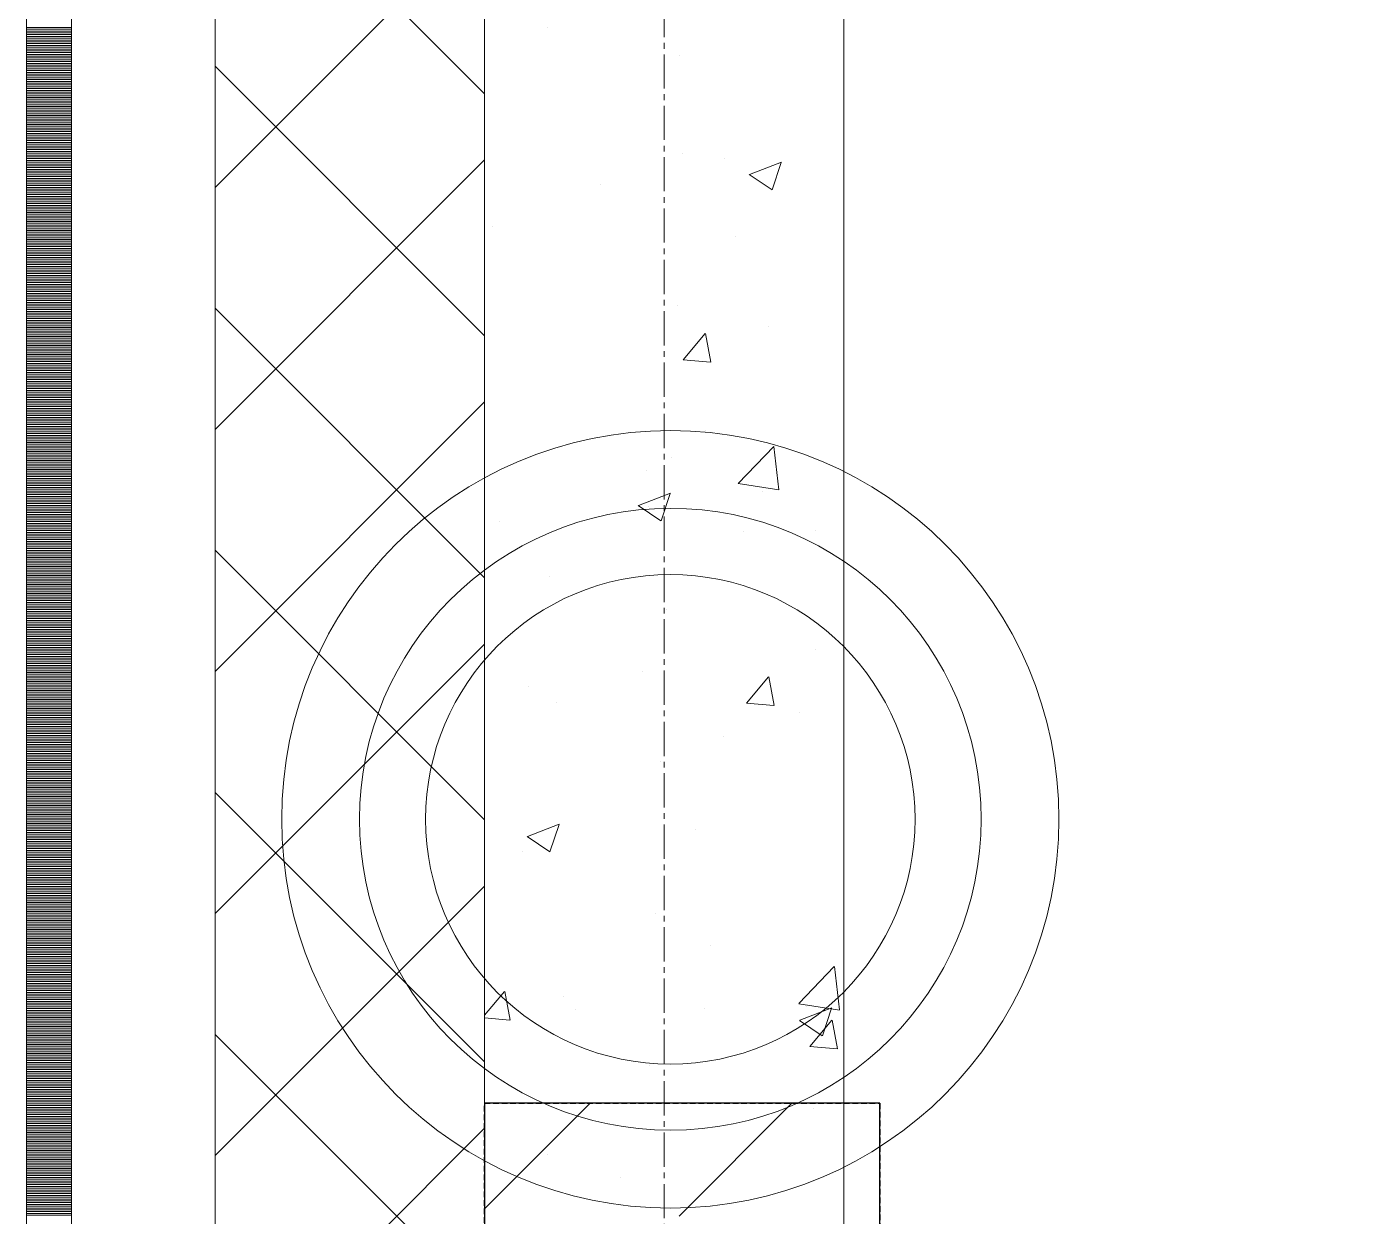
# Model space of a CAD drawing. Header units: millimetres. Extents: x 538266 to 1167394, y 114608 to 637157.
# Drawn here: x 828883 to 829621, y 158950 to 159612 of the extents above; entities that cross this region are included whole.
import ezdxf
from ezdxf.enums import TextEntityAlignment as Align

# ---------------------------------------------------------------- set-up
doc = ezdxf.new("R2010")
doc.units = ezdxf.units.MM
for name, pattern in [('CENTER2', [28.575, 19.05, -3.175, 3.175, -3.175]), ('DASHED', [19.05, 12.7, -6.35]), ('HIDDEN2', [4.7625, 3.175, -1.5875])]:
    doc.linetypes.add(name, pattern=pattern)
doc.layers.get('Defpoints').update_dxf_attribs({"color": 140})
doc.layers.add('АР_Делит', color=120, linetype='Continuous', lineweight=0, plot=False)
for name, color, linetype, lineweight in [('АР_Колонны', 70, 'Continuous', 30), ('АР_Стены ЖБ', 7, 'Continuous', 35), ('АР_Стены ПЕНОблок', 52, 'Continuous', 20), ('АР_Тонкая', 254, 'Continuous', 5), ('АР_Утеплитель', 31, 'Continuous', 0), ('АР_Штриховка', 8, 'Continuous', 0)]:
    doc.layers.add(name, color=color, linetype=linetype, lineweight=lineweight)
doc.layers.add('РД_Оси_100', color=7, linetype='Continuous', lineweight=0, true_color=0x525252)
doc.layers.add('ФВ-5', color=7, linetype='Continuous')
doc.styles.add('style1', font='ARIALN.TTF')

# ---------------------------------------------------------------- blocks, each defined once
blk = doc.blocks.new('2_этаж')
at = {"layer": 'АР_Делит', "color": 18, "true_color": 0x000000}
for radius in [216.34, 173.04, 136.21]:
    blk.add_circle((672876.96, 159171.33), radius, dxfattribs=at)
at = {"layer": 'АР_Колонны', "color": 18, "linetype": 'HIDDEN2', "lineweight": 25, "true_color": 0x000000}
for p, q in [((672773.57, 159013.25), (672993.57, 159013.25)), ((672773.57, 157813.25), (672773.57, 159013.25)), ((672993.57, 159013.25), (672993.57, 157813.25))]:
    blk.add_line(p, q, dxfattribs=at)
at = {"layer": 'АР_Колонны', "color": 18, "linetype": 'Continuous', "lineweight": 15, "true_color": 0x000000}
for p, q in [((672993.57, 159013.25), (672773.57, 159013.25)), ((672773.57, 159013.25), (672773.57, 157813.25)), ((672993.57, 159013.25), (672773.57, 159013.25)), ((672773.57, 159013.25), (672773.57, 157813.25)), ((672993.57, 157813.25), (672993.57, 159013.25)), ((672993.57, 157813.25), (672993.57, 159013.25))]:
    blk.add_line(p, q, dxfattribs=at)
at = {"layer": 'АР_Стены ЖБ', "color": 18, "linetype": 'Continuous', "lineweight": 30, "true_color": 0x000000}
for p, q in [((672993.57, 159013.25), (672773.57, 159013.25)), ((672773.57, 159013.25), (672773.57, 157813.25)), ((672993.57, 157813.25), (672993.57, 159013.25))]:
    blk.add_line(p, q, dxfattribs=at)
at = {"layer": 'АР_Стены ПЕНОблок', "color": 18, "linetype": 'Continuous', "lineweight": 20, "true_color": 0x000000}
for p, q in [((672773.57, 213213.25), (672773.57, 137013.25)), ((672973.57, 137013.25), (672973.57, 213213.25))]:
    blk.add_line(p, q, dxfattribs=at)
at = {"layer": 'АР_Тонкая', "color": 18, "linetype": 'Continuous', "lineweight": 5, "true_color": 0x000000}
for p, q in [((672518.57, 213213.25), (672518.57, 137013.25)), ((672543.57, 213213.25), (672543.57, 137013.25)), ((672543.57, 137013.25), (672543.57, 213213.25)), ((672623.57, 137013.25), (672623.57, 213213.25))]:
    blk.add_line(p, q, dxfattribs=at)
at = {"layer": 'АР_Утеплитель', "color": 18, "linetype": 'Continuous', "lineweight": 0, "true_color": 0x000000}
for p, q in [((672623.57, 213213.25), (672623.57, 137013.25)), ((672773.57, 137013.25), (672773.57, 213213.25))]:
    blk.add_line(p, q, dxfattribs=at)
at = {"layer": 'АР_Штриховка', "color": 18, "linetype": 'Continuous', "lineweight": 0, "true_color": 0x000000}
for p, q in [((672773.57, 159575.12), (672623.57, 159725.12)), ((672623.57, 159522.98), (672773.57, 159672.98)), ((672518.57, 159612), (672543.57, 159612)), ((672518.57, 159611), (672543.57, 159611)), ((672518.57, 159610), (672543.57, 159610)), ((672518.57, 159609), (672543.57, 159609)), ((672518.57, 159608), (672543.57, 159608)), ((672518.57, 159607), (672543.57, 159607)), ((672808.52, 159612), (672808.52, 159612)), ((672518.57, 159606), (672543.57, 159606)), ((672518.57, 159605), (672543.57, 159605)), ((672518.57, 159604), (672543.57, 159604)), ((672518.57, 159603), (672543.57, 159603)), ((672518.57, 159602), (672543.57, 159602)), ((672518.57, 159601), (672543.57, 159601)), ((672518.57, 159600), (672543.57, 159600)), ((672518.57, 159599), (672543.57, 159599)), ((672518.57, 159598), (672543.57, 159598)), ((672518.57, 159597), (672543.57, 159597)), ((672518.57, 159596), (672543.57, 159596)), ((672518.57, 159595), (672543.57, 159595)), ((672518.57, 159594), (672543.57, 159594)), ((672518.57, 159593), (672543.57, 159593)), ((672518.57, 159592), (672543.57, 159592)), ((672881.82, 159596.21), (672881.82, 159596.21)), ((672518.57, 159591), (672543.57, 159591)), ((672518.57, 159590), (672543.57, 159590)), ((672518.57, 159589), (672543.57, 159589)), ((672518.57, 159588), (672543.57, 159588)), ((672518.57, 159587), (672543.57, 159587)), ((672518.57, 159586), (672543.57, 159586)), ((672518.57, 159585), (672543.57, 159585)), ((672773.57, 159440.42), (672623.57, 159590.42)), ((672518.57, 159584), (672543.57, 159584)), ((672518.57, 159583), (672543.57, 159583)), ((672518.57, 159582), (672543.57, 159582)), ((672518.57, 159581), (672543.57, 159581)), ((672518.57, 159580), (672543.57, 159580)), ((672518.57, 159579), (672543.57, 159579)), ((672518.57, 159578), (672543.57, 159578)), ((672518.57, 159577), (672543.57, 159577)), ((672518.57, 159576), (672543.57, 159576)), ((672518.57, 159575), (672543.57, 159575)), ((672518.57, 159574), (672543.57, 159574)), ((672518.57, 159573), (672543.57, 159573)), ((672518.57, 159572), (672543.57, 159572)), ((672518.57, 159571), (672543.57, 159571)), ((672518.57, 159570), (672543.57, 159570)), ((672518.57, 159569), (672543.57, 159569)), ((672518.57, 159568), (672543.57, 159568)), ((672518.57, 159567), (672543.57, 159567)), ((672518.57, 159566), (672543.57, 159566)), ((672518.57, 159565), (672543.57, 159565)), ((672518.57, 159564), (672543.57, 159564)), ((672518.57, 159563), (672543.57, 159563)), ((672518.57, 159562), (672543.57, 159562)), ((672518.57, 159561), (672543.57, 159561)), ((672518.57, 159560), (672543.57, 159560)), ((672518.57, 159559), (672543.57, 159559)), ((672518.57, 159558), (672543.57, 159558)), ((672518.57, 159557), (672543.57, 159557)), ((672518.57, 159556), (672543.57, 159556)), ((672518.57, 159555), (672543.57, 159555)), ((672518.57, 159554), (672543.57, 159554)), ((672518.57, 159553), (672543.57, 159553)), ((672518.57, 159552), (672543.57, 159552)), ((672518.57, 159551), (672543.57, 159551)), ((672518.57, 159550), (672543.57, 159550)), ((672518.57, 159549), (672543.57, 159549)), ((672518.57, 159548), (672543.57, 159548)), ((672518.57, 159547), (672543.57, 159547)), ((672518.57, 159546), (672543.57, 159546)), ((672518.57, 159545), (672543.57, 159545)), ((672518.57, 159544), (672543.57, 159544)), ((672518.57, 159543), (672543.57, 159543)), ((672518.57, 159542), (672543.57, 159542)), ((672518.57, 159541), (672543.57, 159541)), ((672883.93, 159541.76), (672883.93, 159541.76)), ((672518.57, 159540), (672543.57, 159540)), ((672518.57, 159539), (672543.57, 159539)), ((672518.57, 159538), (672543.57, 159538)), ((672518.57, 159537), (672543.57, 159537)), ((672518.57, 159536), (672543.57, 159536)), ((672518.57, 159535), (672543.57, 159535)), ((672518.57, 159534), (672543.57, 159534)), ((672518.57, 159533), (672543.57, 159533)), ((672623.57, 159388.28), (672773.57, 159538.28)), ((672907.27, 159539.18), (672907.27, 159539.18)), ((672920.97, 159530.2), (672938.76, 159537.03)), ((672933.56, 159521.54), (672938.71, 159536.89)), ((672518.57, 159532), (672543.57, 159532)), ((672518.57, 159531), (672543.57, 159531)), ((672518.57, 159530), (672543.57, 159530)), ((672518.57, 159529), (672543.57, 159529)), ((672518.57, 159528), (672543.57, 159528)), ((672518.57, 159527), (672543.57, 159527)), ((672518.57, 159526), (672543.57, 159526)), ((672920.91, 159530.07), (672933.55, 159521.54)), ((672518.57, 159525), (672543.57, 159525)), ((672518.57, 159524), (672543.57, 159524)), ((672518.57, 159523), (672543.57, 159523)), ((672518.57, 159522), (672543.57, 159522)), ((672518.57, 159521), (672543.57, 159521)), ((672518.57, 159520), (672543.57, 159520)), ((672518.57, 159519), (672543.57, 159519)), ((672518.57, 159518), (672543.57, 159518)), ((672837.9, 159524.48), (672837.9, 159524.48)), ((672518.57, 159517), (672543.57, 159517)), ((672518.57, 159516), (672543.57, 159516)), ((672518.57, 159515), (672543.57, 159515)), ((672518.57, 159514), (672543.57, 159514)), ((672518.57, 159513), (672543.57, 159513)), ((672518.57, 159512), (672543.57, 159512)), ((672518.57, 159511), (672543.57, 159511)), ((672518.57, 159510), (672543.57, 159510)), ((672518.57, 159509), (672543.57, 159509)), ((672518.57, 159508), (672543.57, 159508)), ((672518.57, 159507), (672543.57, 159507)), ((672518.57, 159506), (672543.57, 159506)), ((672518.57, 159505), (672543.57, 159505)), ((672518.57, 159504), (672543.57, 159504)), ((672518.57, 159503), (672543.57, 159503)), ((672518.57, 159502), (672543.57, 159502)), ((672518.57, 159501), (672543.57, 159501)), ((672518.57, 159500), (672543.57, 159500)), ((672518.57, 159499), (672543.57, 159499)), ((672518.57, 159498), (672543.57, 159498)), ((672518.57, 159497), (672543.57, 159497)), ((672518.57, 159496), (672543.57, 159496)), ((672777.74, 159501.22), (672777.74, 159501.22)), ((672518.57, 159495), (672543.57, 159495)), ((672518.57, 159494), (672543.57, 159494)), ((672518.57, 159493), (672543.57, 159493)), ((672518.57, 159492), (672543.57, 159492)), ((672518.57, 159491), (672543.57, 159491)), ((672518.57, 159490), (672543.57, 159490)), ((672518.57, 159489), (672543.57, 159489)), ((672913.33, 159495.49), (672913.33, 159495.49)), ((672518.57, 159488), (672543.57, 159488)), ((672518.57, 159487), (672543.57, 159487)), ((672518.57, 159486), (672543.57, 159486)), ((672518.57, 159485), (672543.57, 159485)), ((672518.57, 159484), (672543.57, 159484)), ((672518.57, 159483), (672543.57, 159483)), ((672518.57, 159482), (672543.57, 159482)), ((672518.57, 159481), (672543.57, 159481)), ((672518.57, 159480), (672543.57, 159480)), ((672518.57, 159479), (672543.57, 159479)), ((672518.57, 159478), (672543.57, 159478)), ((672518.57, 159477), (672543.57, 159477)), ((672518.57, 159476), (672543.57, 159476)), ((672518.57, 159475), (672543.57, 159475)), ((672518.57, 159474), (672543.57, 159474)), ((672518.57, 159473), (672543.57, 159473)), ((672518.57, 159472), (672543.57, 159472)), ((672518.57, 159471), (672543.57, 159471)), ((672518.57, 159470), (672543.57, 159470)), ((672518.57, 159469), (672543.57, 159469)), ((672518.57, 159468), (672543.57, 159468)), ((672518.57, 159467), (672543.57, 159467)), ((672518.57, 159466), (672543.57, 159466)), ((672518.57, 159465), (672543.57, 159465)), ((672518.57, 159464), (672543.57, 159464)), ((672518.57, 159463), (672543.57, 159463)), ((672518.57, 159462), (672543.57, 159462)), ((672518.57, 159461), (672543.57, 159461)), ((672518.57, 159460), (672543.57, 159460)), ((672518.57, 159459), (672543.57, 159459)), ((672518.57, 159458), (672543.57, 159458)), ((672518.57, 159457), (672543.57, 159457)), ((672518.57, 159456), (672543.57, 159456)), ((672518.57, 159455), (672543.57, 159455)), ((672518.57, 159454), (672543.57, 159454)), ((672518.57, 159453), (672543.57, 159453)), ((672518.57, 159452), (672543.57, 159452)), ((672773.57, 159305.71), (672623.57, 159455.71)), ((672880.84, 159457.2), (672880.84, 159457.2)), ((672518.57, 159451), (672543.57, 159451)), ((672518.57, 159450), (672543.57, 159450)), ((672518.57, 159449), (672543.57, 159449)), ((672518.57, 159448), (672543.57, 159448)), ((672518.57, 159447), (672543.57, 159447)), ((672518.57, 159446), (672543.57, 159446)), ((672518.57, 159445), (672543.57, 159445)), ((672931.49, 159445.42), (672931.49, 159445.42)), ((672518.57, 159444), (672543.57, 159444)), ((672518.57, 159443), (672543.57, 159443)), ((672518.57, 159442), (672543.57, 159442)), ((672518.57, 159441), (672543.57, 159441)), ((672518.57, 159440), (672543.57, 159440)), ((672518.57, 159439), (672543.57, 159439)), ((672518.57, 159438), (672543.57, 159438)), ((672518.57, 159437), (672543.57, 159437)), ((672884.12, 159427.07), (672896.37, 159441.66)), ((672899.48, 159425.77), (672896.54, 159441.69)), ((672518.57, 159436), (672543.57, 159436)), ((672518.57, 159435), (672543.57, 159435)), ((672518.57, 159434), (672543.57, 159434)), ((672518.57, 159433), (672543.57, 159433)), ((672518.57, 159432), (672543.57, 159432)), ((672518.57, 159431), (672543.57, 159431)), ((672518.57, 159430), (672543.57, 159430)), ((672518.57, 159429), (672543.57, 159429)), ((672518.57, 159428), (672543.57, 159428)), ((672518.57, 159427), (672543.57, 159427)), ((672518.57, 159426), (672543.57, 159426)), ((672518.57, 159425), (672543.57, 159425)), ((672518.57, 159424), (672543.57, 159424)), ((672518.57, 159423), (672543.57, 159423)), ((672518.57, 159422), (672543.57, 159422)), ((672884.12, 159427.07), (672899.3, 159425.74)), ((672518.57, 159421), (672543.57, 159421)), ((672518.57, 159420), (672543.57, 159420)), ((672518.57, 159419), (672543.57, 159419)), ((672518.57, 159418), (672543.57, 159418)), ((672518.57, 159417), (672543.57, 159417)), ((672518.57, 159416), (672543.57, 159416)), ((672518.57, 159415), (672543.57, 159415)), ((672518.57, 159414), (672543.57, 159414)), ((672518.57, 159413), (672543.57, 159413)), ((672518.57, 159412), (672543.57, 159412)), ((672518.57, 159411), (672543.57, 159411)), ((672518.57, 159410), (672543.57, 159410)), ((672518.57, 159409), (672543.57, 159409)), ((672518.57, 159408), (672543.57, 159408)), ((672518.57, 159407), (672543.57, 159407)), ((672518.57, 159406), (672543.57, 159406)), ((672518.57, 159405), (672543.57, 159405)), ((672518.57, 159404), (672543.57, 159404)), ((672518.57, 159403), (672543.57, 159403)), ((672518.57, 159402), (672543.57, 159402)), ((672518.57, 159401), (672543.57, 159401)), ((672518.57, 159400), (672543.57, 159400)), ((672623.57, 159253.58), (672773.57, 159403.58)), ((672518.57, 159399), (672543.57, 159399)), ((672518.57, 159398), (672543.57, 159398)), ((672518.57, 159397), (672543.57, 159397)), ((672518.57, 159396), (672543.57, 159396)), ((672518.57, 159395), (672543.57, 159395)), ((672518.57, 159394), (672543.57, 159394)), ((672518.57, 159393), (672543.57, 159393)), ((672518.57, 159392), (672543.57, 159392)), ((672518.57, 159391), (672543.57, 159391)), ((672518.57, 159390), (672543.57, 159390)), ((672518.57, 159389), (672543.57, 159389)), ((672518.57, 159388), (672543.57, 159388)), ((672518.57, 159387), (672543.57, 159387)), ((672518.57, 159386), (672543.57, 159386)), ((672896.78, 159387.62), (672896.78, 159387.62)), ((672518.57, 159385), (672543.57, 159385)), ((672518.57, 159384), (672543.57, 159384)), ((672518.57, 159383), (672543.57, 159383)), ((672518.57, 159382), (672543.57, 159382)), ((672518.57, 159381), (672543.57, 159381)), ((672518.57, 159380), (672543.57, 159380)), ((672518.57, 159379), (672543.57, 159379)), ((672518.57, 159378), (672543.57, 159378)), ((672914.74, 159358.22), (672934.52, 159378.84)), ((672937.38, 159354.73), (672934.58, 159378.85)), ((672518.57, 159377), (672543.57, 159377)), ((672518.57, 159376), (672543.57, 159376)), ((672518.57, 159375), (672543.57, 159375)), ((672518.57, 159374), (672543.57, 159374)), ((672518.57, 159373), (672543.57, 159373)), ((672518.57, 159372), (672543.57, 159372)), ((672518.57, 159371), (672543.57, 159371)), ((672877.75, 159372.65), (672877.75, 159372.65)), ((672518.57, 159370), (672543.57, 159370)), ((672518.57, 159369), (672543.57, 159369)), ((672518.57, 159368), (672543.57, 159368)), ((672518.57, 159367), (672543.57, 159367)), ((672518.57, 159366), (672543.57, 159366)), ((672518.57, 159365), (672543.57, 159365)), ((672518.57, 159364), (672543.57, 159364)), ((672518.57, 159363), (672543.57, 159363)), ((672863.86, 159365.7), (672863.86, 159365.7)), ((672518.57, 159362), (672543.57, 159362)), ((672518.57, 159361), (672543.57, 159361)), ((672518.57, 159360), (672543.57, 159360)), ((672518.57, 159359), (672543.57, 159359)), ((672518.57, 159358), (672543.57, 159358)), ((672518.57, 159357), (672543.57, 159357)), ((672518.57, 159356), (672543.57, 159356)), ((672914.78, 159358.14), (672937.37, 159354.64)), ((672518.57, 159355), (672543.57, 159355)), ((672518.57, 159354), (672543.57, 159354)), ((672518.57, 159353), (672543.57, 159353)), ((672518.57, 159352), (672543.57, 159352)), ((672518.57, 159351), (672543.57, 159351)), ((672518.57, 159350), (672543.57, 159350)), ((672518.57, 159349), (672543.57, 159349)), ((672859.17, 159346.01), (672876.96, 159352.84)), ((672871.76, 159337.35), (672876.91, 159352.7)), ((672928.26, 159353.61), (672928.26, 159353.61)), ((672518.57, 159348), (672543.57, 159348)), ((672518.57, 159347), (672543.57, 159347)), ((672518.57, 159346), (672543.57, 159346)), ((672518.57, 159345), (672543.57, 159345)), ((672518.57, 159344), (672543.57, 159344)), ((672518.57, 159343), (672543.57, 159343)), ((672518.57, 159342), (672543.57, 159342)), ((672518.57, 159341), (672543.57, 159341)), ((672859.11, 159345.88), (672871.75, 159337.36)), ((672864.67, 159345.24), (672864.67, 159345.24)), ((672518.57, 159340), (672543.57, 159340)), ((672518.57, 159339), (672543.57, 159339)), ((672518.57, 159338), (672543.57, 159338)), ((672518.57, 159337), (672543.57, 159337)), ((672518.57, 159336), (672543.57, 159336)), ((672518.57, 159335), (672543.57, 159335)), ((672518.57, 159334), (672543.57, 159334)), ((672781.83, 159337.31), (672781.83, 159337.31)), ((672518.57, 159333), (672543.57, 159333)), ((672518.57, 159332), (672543.57, 159332)), ((672518.57, 159331), (672543.57, 159331)), ((672518.57, 159330), (672543.57, 159330)), ((672518.57, 159329), (672543.57, 159329)), ((672518.57, 159328), (672543.57, 159328)), ((672518.57, 159327), (672543.57, 159327)), ((672518.57, 159326), (672543.57, 159326)), ((672917.42, 159331.58), (672917.42, 159331.58)), ((672957.64, 159331.85), (672957.64, 159331.85)), ((672518.57, 159325), (672543.57, 159325)), ((672518.57, 159324), (672543.57, 159324)), ((672518.57, 159323), (672543.57, 159323)), ((672518.57, 159322), (672543.57, 159322)), ((672518.57, 159321), (672543.57, 159321)), ((672518.57, 159320), (672543.57, 159320)), ((672518.57, 159319), (672543.57, 159319)), ((672773.57, 159171.01), (672623.57, 159321.01)), ((672518.57, 159318), (672543.57, 159318)), ((672518.57, 159317), (672543.57, 159317)), ((672518.57, 159316), (672543.57, 159316)), ((672518.57, 159315), (672543.57, 159315)), ((672518.57, 159314), (672543.57, 159314)), ((672518.57, 159313), (672543.57, 159313)), ((672518.57, 159312), (672543.57, 159312)), ((672518.57, 159311), (672543.57, 159311)), ((672518.57, 159310), (672543.57, 159310)), ((672518.57, 159309), (672543.57, 159309)), ((672518.57, 159308), (672543.57, 159308)), ((672518.57, 159307), (672543.57, 159307)), ((672518.57, 159306), (672543.57, 159306)), ((672518.57, 159305), (672543.57, 159305)), ((672518.57, 159304), (672543.57, 159304)), ((672809.51, 159306.43), (672809.51, 159306.43)), ((672518.57, 159303), (672543.57, 159303)), ((672518.57, 159302), (672543.57, 159302)), ((672518.57, 159301), (672543.57, 159301)), ((672518.57, 159300), (672543.57, 159300)), ((672518.57, 159299), (672543.57, 159299)), ((672518.57, 159298), (672543.57, 159298)), ((672518.57, 159297), (672543.57, 159297)), ((672518.57, 159296), (672543.57, 159296)), ((672518.57, 159295), (672543.57, 159295)), ((672518.57, 159294), (672543.57, 159294)), ((672518.57, 159293), (672543.57, 159293)), ((672518.57, 159292), (672543.57, 159292)), ((672518.57, 159291), (672543.57, 159291)), ((672518.57, 159290), (672543.57, 159290)), ((672518.57, 159289), (672543.57, 159289)), ((672518.57, 159288), (672543.57, 159288)), ((672518.57, 159287), (672543.57, 159287)), ((672518.57, 159286), (672543.57, 159286)), ((672518.57, 159285), (672543.57, 159285)), ((672518.57, 159284), (672543.57, 159284)), ((672518.57, 159283), (672543.57, 159283)), ((672518.57, 159282), (672543.57, 159282)), ((672874.66, 159288.09), (672874.66, 159288.09)), ((672518.57, 159281), (672543.57, 159281)), ((672518.57, 159280), (672543.57, 159280)), ((672518.57, 159279), (672543.57, 159279)), ((672518.57, 159278), (672543.57, 159278)), ((672518.57, 159277), (672543.57, 159277)), ((672518.57, 159276), (672543.57, 159276)), ((672518.57, 159275), (672543.57, 159275)), ((672518.57, 159274), (672543.57, 159274)), ((672518.57, 159273), (672543.57, 159273)), ((672518.57, 159272), (672543.57, 159272)), ((672518.57, 159271), (672543.57, 159271)), ((672518.57, 159270), (672543.57, 159270)), ((672518.57, 159269), (672543.57, 159269)), ((672518.57, 159268), (672543.57, 159268)), ((672518.57, 159267), (672543.57, 159267)), ((672623.57, 159118.87), (672773.57, 159268.87)), ((672518.57, 159266), (672543.57, 159266)), ((672518.57, 159265), (672543.57, 159265)), ((672518.57, 159264), (672543.57, 159264)), ((672518.57, 159263), (672543.57, 159263)), ((672518.57, 159262), (672543.57, 159262)), ((672518.57, 159261), (672543.57, 159261)), ((672518.57, 159260), (672543.57, 159260)), ((672957.63, 159266.09), (672957.63, 159266.09)), ((672518.57, 159259), (672543.57, 159259)), ((672518.57, 159258), (672543.57, 159258)), ((672518.57, 159257), (672543.57, 159257)), ((672518.57, 159256), (672543.57, 159256)), ((672518.57, 159255), (672543.57, 159255)), ((672518.57, 159254), (672543.57, 159254)), ((672518.57, 159253), (672543.57, 159253)), ((672861.44, 159253.43), (672861.44, 159253.43)), ((672518.57, 159252), (672543.57, 159252)), ((672518.57, 159251), (672543.57, 159251)), ((672518.57, 159250), (672543.57, 159250)), ((672518.57, 159249), (672543.57, 159249)), ((672518.57, 159248), (672543.57, 159248)), ((672518.57, 159247), (672543.57, 159247)), ((672518.57, 159246), (672543.57, 159246)), ((672518.57, 159245), (672543.57, 159245)), ((672797.85, 159245.06), (672797.85, 159245.06)), ((672919.36, 159236.01), (672931.61, 159250.61)), ((672934.72, 159234.71), (672931.79, 159250.64)), ((672518.57, 159244), (672543.57, 159244)), ((672518.57, 159243), (672543.57, 159243)), ((672518.57, 159242), (672543.57, 159242)), ((672518.57, 159241), (672543.57, 159241)), ((672518.57, 159240), (672543.57, 159240)), ((672518.57, 159239), (672543.57, 159239)), ((672518.57, 159238), (672543.57, 159238)), ((672518.57, 159237), (672543.57, 159237)), ((672518.57, 159236), (672543.57, 159236)), ((672518.57, 159235), (672543.57, 159235)), ((672518.57, 159234), (672543.57, 159234)), ((672518.57, 159233), (672543.57, 159233)), ((672518.57, 159232), (672543.57, 159232)), ((672518.57, 159231), (672543.57, 159231)), ((672518.57, 159230), (672543.57, 159230)), ((672813.33, 159236.59), (672813.33, 159236.59)), ((672919.36, 159236.01), (672934.55, 159234.68)), ((672948.92, 159230.86), (672948.92, 159230.86)), ((672518.57, 159229), (672543.57, 159229)), ((672518.57, 159228), (672543.57, 159228)), ((672518.57, 159227), (672543.57, 159227)), ((672518.57, 159226), (672543.57, 159226)), ((672518.57, 159225), (672543.57, 159225)), ((672518.57, 159224), (672543.57, 159224)), ((672518.57, 159223), (672543.57, 159223)), ((672518.57, 159222), (672543.57, 159222)), ((672518.57, 159221), (672543.57, 159221)), ((672518.57, 159220), (672543.57, 159220)), ((672518.57, 159219), (672543.57, 159219)), ((672518.57, 159218), (672543.57, 159218)), ((672518.57, 159217), (672543.57, 159217)), ((672518.57, 159216), (672543.57, 159216)), ((672906.52, 159217.54), (672906.52, 159217.54)), ((672518.57, 159215), (672543.57, 159215)), ((672518.57, 159214), (672543.57, 159214)), ((672518.57, 159213), (672543.57, 159213)), ((672518.57, 159212), (672543.57, 159212)), ((672518.57, 159211), (672543.57, 159211)), ((672518.57, 159210), (672543.57, 159210)), ((672518.57, 159209), (672543.57, 159209)), ((672518.57, 159208), (672543.57, 159208)), ((672518.57, 159207), (672543.57, 159207)), ((672518.57, 159206), (672543.57, 159206)), ((672518.57, 159205), (672543.57, 159205)), ((672518.57, 159204), (672543.57, 159204)), ((672518.57, 159203), (672543.57, 159203)), ((672518.57, 159202), (672543.57, 159202)), ((672518.57, 159201), (672543.57, 159201)), ((672871.57, 159203.54), (672871.57, 159203.54)), ((672518.57, 159200), (672543.57, 159200)), ((672518.57, 159199), (672543.57, 159199)), ((672518.57, 159198), (672543.57, 159198)), ((672518.57, 159197), (672543.57, 159197)), ((672518.57, 159196), (672543.57, 159196)), ((672518.57, 159195), (672543.57, 159195)), ((672518.57, 159194), (672543.57, 159194)), ((672518.57, 159193), (672543.57, 159193)), ((672518.57, 159192), (672543.57, 159192)), ((672518.57, 159191), (672543.57, 159191)), ((672518.57, 159190), (672543.57, 159190)), ((672518.57, 159189), (672543.57, 159189)), ((672518.57, 159188), (672543.57, 159188)), ((672518.57, 159187), (672543.57, 159187)), ((672518.57, 159186), (672543.57, 159186)), ((672773.57, 159036.31), (672623.57, 159186.31)), ((672518.57, 159185), (672543.57, 159185)), ((672518.57, 159184), (672543.57, 159184)), ((672518.57, 159183), (672543.57, 159183)), ((672518.57, 159182), (672543.57, 159182)), ((672518.57, 159181), (672543.57, 159181)), ((672518.57, 159180), (672543.57, 159180)), ((672518.57, 159179), (672543.57, 159179)), ((672518.57, 159178), (672543.57, 159178)), ((672518.57, 159177), (672543.57, 159177)), ((672518.57, 159176), (672543.57, 159176)), ((672518.57, 159175), (672543.57, 159175)), ((672518.57, 159174), (672543.57, 159174)), ((672518.57, 159173), (672543.57, 159173)), ((672518.57, 159172), (672543.57, 159172)), ((672518.57, 159171), (672543.57, 159171)), ((672518.57, 159170), (672543.57, 159170)), ((672518.57, 159169), (672543.57, 159169)), ((672518.57, 159168), (672543.57, 159168)), ((672518.57, 159167), (672543.57, 159167)), ((672518.57, 159166), (672543.57, 159166)), ((672518.57, 159165), (672543.57, 159165)), ((672518.57, 159164), (672543.57, 159164)), ((672797.37, 159161.82), (672815.15, 159168.65)), ((672809.96, 159153.16), (672815.11, 159168.51)), ((672890.81, 159165.91), (672890.81, 159165.91)), ((672518.57, 159163), (672543.57, 159163)), ((672518.57, 159162), (672543.57, 159162)), ((672518.57, 159161), (672543.57, 159161)), ((672518.57, 159160), (672543.57, 159160)), ((672518.57, 159159), (672543.57, 159159)), ((672518.57, 159158), (672543.57, 159158)), ((672518.57, 159157), (672543.57, 159157)), ((672797.31, 159161.69), (672809.94, 159153.17)), ((672518.57, 159156), (672543.57, 159156)), ((672518.57, 159155), (672543.57, 159155)), ((672518.57, 159154), (672543.57, 159154)), ((672518.57, 159153), (672543.57, 159153)), ((672518.57, 159152), (672543.57, 159152)), ((672518.57, 159151), (672543.57, 159151)), ((672518.57, 159150), (672543.57, 159150)), ((672518.57, 159149), (672543.57, 159149)), ((672794.62, 159153.25), (672794.62, 159153.25)), ((672518.57, 159148), (672543.57, 159148)), ((672518.57, 159147), (672543.57, 159147)), ((672518.57, 159146), (672543.57, 159146)), ((672518.57, 159145), (672543.57, 159145)), ((672518.57, 159144), (672543.57, 159144)), ((672518.57, 159143), (672543.57, 159143)), ((672518.57, 159142), (672543.57, 159142)), ((672518.57, 159141), (672543.57, 159141)), ((672518.57, 159140), (672543.57, 159140)), ((672518.57, 159139), (672543.57, 159139)), ((672518.57, 159138), (672543.57, 159138)), ((672518.57, 159137), (672543.57, 159137)), ((672518.57, 159136), (672543.57, 159136)), ((672518.57, 159135), (672543.57, 159135)), ((672518.57, 159134), (672543.57, 159134)), ((672623.57, 158984.17), (672773.57, 159134.17)), ((672518.57, 159133), (672543.57, 159133)), ((672518.57, 159132), (672543.57, 159132)), ((672518.57, 159131), (672543.57, 159131)), ((672518.57, 159130), (672543.57, 159130)), ((672518.57, 159129), (672543.57, 159129)), ((672518.57, 159128), (672543.57, 159128)), ((672518.57, 159127), (672543.57, 159127)), ((672518.57, 159126), (672543.57, 159126)), ((672518.57, 159125), (672543.57, 159125)), ((672518.57, 159124), (672543.57, 159124)), ((672518.57, 159123), (672543.57, 159123)), ((672518.57, 159122), (672543.57, 159122)), ((672518.57, 159121), (672543.57, 159121)), ((672518.57, 159120), (672543.57, 159120)), ((672518.57, 159119), (672543.57, 159119)), ((672518.57, 159118), (672543.57, 159118)), ((672518.57, 159117), (672543.57, 159117)), ((672518.57, 159116), (672543.57, 159116)), ((672518.57, 159115), (672543.57, 159115)), ((672518.57, 159114), (672543.57, 159114)), ((672518.57, 159113), (672543.57, 159113)), ((672518.57, 159112), (672543.57, 159112)), ((672868.48, 159118.98), (672868.48, 159118.98)), ((672518.57, 159111), (672543.57, 159111)), ((672518.57, 159110), (672543.57, 159110)), ((672518.57, 159109), (672543.57, 159109)), ((672518.57, 159108), (672543.57, 159108)), ((672518.57, 159107), (672543.57, 159107)), ((672518.57, 159106), (672543.57, 159106)), ((672518.57, 159105), (672543.57, 159105)), ((672518.57, 159104), (672543.57, 159104)), ((672518.57, 159103), (672543.57, 159103)), ((672518.57, 159102), (672543.57, 159102)), ((672518.57, 159101), (672543.57, 159101)), ((672518.57, 159100), (672543.57, 159100)), ((672518.57, 159099), (672543.57, 159099)), ((672518.57, 159098), (672543.57, 159098)), ((672518.57, 159097), (672543.57, 159097)), ((672899.46, 159101.06), (672899.46, 159101.06)), ((672518.57, 159096), (672543.57, 159096)), ((672518.57, 159095), (672543.57, 159095)), ((672518.57, 159094), (672543.57, 159094)), ((672518.57, 159093), (672543.57, 159093)), ((672518.57, 159092), (672543.57, 159092)), ((672518.57, 159091), (672543.57, 159091)), ((672518.57, 159090), (672543.57, 159090)), ((672518.57, 159089), (672543.57, 159089)), ((672518.57, 159088), (672543.57, 159088)), ((672518.57, 159087), (672543.57, 159087)), ((672518.57, 159086), (672543.57, 159086)), ((672518.57, 159085), (672543.57, 159085)), ((672518.57, 159084), (672543.57, 159084)), ((672518.57, 159083), (672543.57, 159083)), ((672948.41, 159068.75), (672968.2, 159089.37)), ((672971.06, 159065.26), (672968.25, 159089.38)), ((672518.57, 159082), (672543.57, 159082)), ((672518.57, 159081), (672543.57, 159081)), ((672518.57, 159080), (672543.57, 159080)), ((672518.57, 159079), (672543.57, 159079)), ((672518.57, 159078), (672543.57, 159078)), ((672518.57, 159077), (672543.57, 159077)), ((672518.57, 159076), (672543.57, 159076)), ((672518.57, 159075), (672543.57, 159075)), ((672773.57, 159062.26), (672784.67, 159075.49)), ((672787.78, 159059.6), (672784.85, 159075.52)), ((672518.57, 159074), (672543.57, 159074)), ((672518.57, 159073), (672543.57, 159073)), ((672518.57, 159072), (672543.57, 159072)), ((672518.57, 159071), (672543.57, 159071)), ((672518.57, 159070), (672543.57, 159070)), ((672518.57, 159069), (672543.57, 159069)), ((672518.57, 159068), (672543.57, 159068)), ((672817.42, 159072.67), (672817.42, 159072.67)), ((672948.45, 159068.67), (672971.04, 159065.17)), ((672518.57, 159067), (672543.57, 159067)), ((672518.57, 159066), (672543.57, 159066)), ((672518.57, 159065), (672543.57, 159065)), ((672518.57, 159064), (672543.57, 159064)), ((672518.57, 159063), (672543.57, 159063)), ((672518.57, 159062), (672543.57, 159062)), ((672518.57, 159061), (672543.57, 159061)), ((672773.57, 159060.79), (672787.6, 159059.56)), ((672823.99, 159065.73), (672823.99, 159065.73)), ((672896.03, 159065.99), (672896.03, 159065.99)), ((672948.98, 159059.56), (672966.77, 159066.39)), ((672953.01, 159066.95), (672953.01, 159066.95)), ((672961.57, 159050.9), (672966.72, 159066.25)), ((672518.57, 159060), (672543.57, 159060)), ((672518.57, 159059), (672543.57, 159059)), ((672518.57, 159058), (672543.57, 159058)), ((672518.57, 159057), (672543.57, 159057)), ((672518.57, 159056), (672543.57, 159056)), ((672518.57, 159055), (672543.57, 159055)), ((672518.57, 159054), (672543.57, 159054)), ((672518.57, 159053), (672543.57, 159053)), ((672948.92, 159059.43), (672961.56, 159050.9)), ((672954.61, 159044.96), (672966.85, 159059.55)), ((672969.97, 159043.66), (672967.03, 159059.58)), ((672518.57, 159052), (672543.57, 159052)), ((672518.57, 159051), (672543.57, 159051)), ((672518.57, 159050), (672543.57, 159050)), ((672518.57, 159049), (672543.57, 159049)), ((672518.57, 159048), (672543.57, 159048)), ((672518.57, 159047), (672543.57, 159047)), ((672518.57, 159046), (672543.57, 159046)), ((672773.57, 158901.6), (672623.57, 159051.6)), ((672518.57, 159045), (672543.57, 159045)), ((672518.57, 159044), (672543.57, 159044)), ((672518.57, 159043), (672543.57, 159043)), ((672518.57, 159042), (672543.57, 159042)), ((672518.57, 159041), (672543.57, 159041)), ((672518.57, 159040), (672543.57, 159040)), ((672518.57, 159039), (672543.57, 159039)), ((672518.57, 159038), (672543.57, 159038)), ((672954.61, 159044.95), (672969.79, 159043.62)), ((672518.57, 159037), (672543.57, 159037)), ((672518.57, 159036), (672543.57, 159036)), ((672518.57, 159035), (672543.57, 159035)), ((672518.57, 159034), (672543.57, 159034)), ((672518.57, 159033), (672543.57, 159033)), ((672518.57, 159032), (672543.57, 159032)), ((672518.57, 159031), (672543.57, 159031)), ((672865.4, 159034.43), (672865.4, 159034.43)), ((672518.57, 159030), (672543.57, 159030)), ((672518.57, 159029), (672543.57, 159029)), ((672518.57, 159028), (672543.57, 159028)), ((672518.57, 159027), (672543.57, 159027)), ((672518.57, 159026), (672543.57, 159026)), ((672518.57, 159025), (672543.57, 159025)), ((672518.57, 159024), (672543.57, 159024)), ((672518.57, 159023), (672543.57, 159023)), ((672518.57, 159022), (672543.57, 159022)), ((672518.57, 159021), (672543.57, 159021)), ((672518.57, 159020), (672543.57, 159020)), ((672518.57, 159019), (672543.57, 159019)), ((672518.57, 159018), (672543.57, 159018)), ((672518.57, 159017), (672543.57, 159017)), ((672518.57, 159016), (672543.57, 159016)), ((672518.57, 159015), (672543.57, 159015)), ((672518.57, 159014), (672543.57, 159014)), ((672518.57, 159013), (672543.57, 159013)), ((672518.57, 159012), (672543.57, 159012)), ((672518.57, 159011), (672543.57, 159011)), ((672518.57, 159010), (672543.57, 159010)), ((672518.57, 159009), (672543.57, 159009)), ((672956.89, 159010.22), (672956.89, 159010.22)), ((672518.57, 159008), (672543.57, 159008)), ((672518.57, 159007), (672543.57, 159007)), ((672518.57, 159006), (672543.57, 159006)), ((672518.57, 159005), (672543.57, 159005)), ((672518.57, 159004), (672543.57, 159004)), ((672518.57, 159003), (672543.57, 159003)), ((672518.57, 159002), (672543.57, 159002)), ((672518.57, 159001), (672543.57, 159001)), ((672518.57, 159000), (672543.57, 159000)), ((672518.57, 158999), (672543.57, 158999)), ((672518.57, 158998), (672543.57, 158998)), ((672518.57, 158997), (672543.57, 158997)), ((672518.57, 158996), (672543.57, 158996)), ((672518.57, 158995), (672543.57, 158995)), ((672518.57, 158994), (672543.57, 158994)), ((672623.57, 158849.46), (672773.57, 158999.46)), ((672518.57, 158993), (672543.57, 158993)), ((672518.57, 158992), (672543.57, 158992)), ((672518.57, 158991), (672543.57, 158991)), ((672518.57, 158990), (672543.57, 158990)), ((672518.57, 158989), (672543.57, 158989)), ((672518.57, 158988), (672543.57, 158988)), ((672518.57, 158987), (672543.57, 158987)), ((672917.59, 158986.67), (672917.59, 158986.67)), ((672518.57, 158986), (672543.57, 158986)), ((672518.57, 158985), (672543.57, 158985)), ((672518.57, 158984), (672543.57, 158984)), ((672518.57, 158983), (672543.57, 158983)), ((672518.57, 158982), (672543.57, 158982)), ((672518.57, 158981), (672543.57, 158981)), ((672518.57, 158980), (672543.57, 158980)), ((672518.57, 158979), (672543.57, 158979)), ((672808.76, 158984.79), (672808.76, 158984.79)), ((672518.57, 158978), (672543.57, 158978)), ((672518.57, 158977), (672543.57, 158977)), ((672518.57, 158976), (672543.57, 158976)), ((672518.57, 158975), (672543.57, 158975)), ((672518.57, 158974), (672543.57, 158974)), ((672518.57, 158973), (672543.57, 158973)), ((672518.57, 158972), (672543.57, 158972)), ((672848.93, 158971.95), (672848.93, 158971.95)), ((672518.57, 158971), (672543.57, 158971)), ((672518.57, 158970), (672543.57, 158970)), ((672518.57, 158969), (672543.57, 158969)), ((672518.57, 158968), (672543.57, 158968)), ((672518.57, 158967), (672543.57, 158967)), ((672518.57, 158966), (672543.57, 158966)), ((672518.57, 158965), (672543.57, 158965)), ((672518.57, 158964), (672543.57, 158964)), ((672518.57, 158963), (672543.57, 158963)), ((672518.57, 158962), (672543.57, 158962)), ((672518.57, 158961), (672543.57, 158961)), ((672518.57, 158960), (672543.57, 158960)), ((672518.57, 158959), (672543.57, 158959)), ((672518.57, 158958), (672543.57, 158958)), ((672518.57, 158957), (672543.57, 158957)), ((672518.57, 158956), (672543.57, 158956)), ((672518.57, 158955), (672543.57, 158955)), ((672518.57, 158954), (672543.57, 158954)), ((672518.57, 158953), (672543.57, 158953)), ((672518.57, 158952), (672543.57, 158952)), ((672518.57, 158951), (672543.57, 158951))]:
    blk.add_line(p, q, dxfattribs=at)
at = {"layer": 'АР_Штриховка', "color": 18, "linetype": 'Continuous', "lineweight": 5, "true_color": 0x000000}
for p, q in [((672773.57, 158954.56), (672832.26, 159013.25)), ((672881.79, 158950.53), (672944.51, 159013.25))]:
    blk.add_line(p, q, dxfattribs=at)
at = {"layer": 'Defpoints', "color": 18, "true_color": 0x000000, "style": 'style1'}
for p in [(677970.57, 219836.39), (678101.19, 211681.39)]:
    blk.add_attdef('АР-ПОМЕЩЕНИЕ:НАИМЕНОВАНИЕ', text='', height=100, dxfattribs=at).set_placement(p, align=Align.MIDDLE)
blk = doc.blocks.new('СОШ_2200_АР_ОСИ_М100_28.05.24')
at = {"layer": 'АР_Делит', "color": 251, "linetype": 'DASHED', "true_color": 0x636466}
blk.add_lwpolyline([(114955, 135155), (114955, -355), (93595.036, -355), (93595.036, 13855), (94145, 13855), (94145, 68320), (66055, 68320), (66055, 13857.73), (83455, 13857.73), (83455, -355), (45245, -355), (45245, 13145), (44695, 13145), (44695, 26755), (45245, 26755), (45245, 68320), (20455, 68320), (20455, 26755), (27955, 26755), (27955, 13145), (-355, 13145), (-355, 100855)], dxfattribs=at)
at = {"layer": 'РД_Оси_100', "color": 251, "linetype": 'CENTER2', "true_color": 0x636466}
blk.add_line((0, -6155), (0, 139938.679), dxfattribs=at)

msp = doc.modelspace()

# ---------------------------------------------------------------- hatches: boundary and pattern name
at = {"layer": 'ФВ-5'}
h = msp.add_hatch(dxfattribs=at)
h.set_pattern_fill('ANSI31', color=3, scale=300)
h.paths.add_polyline_path([(849237.83, 163560.99), (849237.83, 164465.51, -0.27475), (849124.88, 164655.54, -0.245742), (849217.83, 164833.24), (849217.83, 165213.25), (845769.48, 165213.25, -0.618518), (845382.35, 165213.25), (843647.83, 165213.25), (843647.83, 164913.25), (842747.83, 164913.25), (842747.83, 165213.25), (842667.83, 165213.25), (842667.83, 164793.25), (841647.83, 164793.25), (841647.83, 164713.25), (841647.83, 161813.25), (841647.83, 161313.25), (841647.83, 160413.25), (841647.83, 158613.25), (841647.83, 158389.41, -0.260437), (841750.78, 158205.17, -0.260437), (841647.83, 158020.93), (841647.83, 157055.57, -0.260437), (841750.78, 156871.33, -0.260437), (841647.83, 156687.09), (841647.83, 156333.25), (842017.83, 156333.25), (842017.83, 156113.25), (849237.83, 156113.25), (849237.83, 156880.92, -0.27475), (849124.88, 157070.96, -0.27475), (849237.83, 157260.99), (849237.83, 160413.25), (849217.83, 160413.25), (849217.83, 161313.25), (849218.54, 162376.98, -0.246803), (849124.88, 162555.17, -0.27475), (849237.83, 162745.2), (849237.83, 163180.92, -0.27475), (849124.88, 163370.96, -0.27475)])
h.paths.add_polyline_path([(845558.64, 161395.97), (845008.64, 161395.97, -1), (845008.64, 161995.97), (845558.64, 161995.97, -1)], flags=16)
h.paths.add_polyline_path([(842291.63, 157558.88, -1), (841691.63, 157558.88, -1)], flags=16)
h.paths.add_polyline_path([(849124.88, 171855.54, -0.27475), (849237.83, 172045.58), (849237.83, 172480.92, -0.27475), (849124.88, 172670.96, -0.27475), (849237.83, 172860.99), (849237.83, 173765.51, -0.27475), (849124.88, 173955.54, -0.27475), (849237.83, 174145.58), (849237.83, 174163.25), (849217.83, 174163.25), (849217.83, 174513.25), (844057.83, 174513.25), (844057.83, 174513.25), (844057.83, 174213.25), (843157.83, 174213.25), (843157.83, 174513.25), (843077.83, 174513.25), (843077.83, 174093.25), (842057.83, 174093.25), (842057.83, 173373.25), (842057.83, 172433.25), (841647.83, 172433.25), (841647.83, 172363.25), (841647.83, 170613.25), (841647.83, 169713.25), (841647.83, 169339.41, -0.260437), (841750.78, 169155.17, -0.260437), (841647.83, 168970.93), (841670.85, 167335.45, -1), (842270.85, 167335.45, -1), (841670.85, 167335.45), (841650.71, 166353.77, -0.256246), (841750.78, 166171.33, -0.105217), (841732.04, 166083.25), (841867.83, 166083.25), (841867.83, 165413.25), (845385.88, 165413.25, -0.594367), (845765.95, 165413.25), (849217.83, 165413.25), (849217.83, 165913.25), (849218.05, 166193.1, -0.246072), (849124.88, 166370.96, -0.27475), (849237.83, 166560.99), (849237.83, 169713.25), (849213.53, 169713.25), (849217.83, 169717.55), (849217.83, 170613.25), (849218.87, 171677.13, -0.247282)])
h.paths.add_polyline_path([(845615.62, 168700.58), (845065.62, 168700.58, -1), (845065.62, 169300.58), (845615.62, 169300.58, -1)], flags=16)
h.paths.add_polyline_path([(836927.83, 171813.25), (836927.83, 172713.25), (836927.83, 172987.09, -0.260437), (836824.88, 173171.33, -0.260437), (836927.83, 173355.57), (836927.83, 175970.93, -0.260437), (836824.88, 176155.17, -0.260437), (836927.83, 176339.41), (836927.83, 176413.25), (836927.83, 176913.25), (833193.32, 176913.25, -0.618518), (832806.19, 176913.25), (829360.51, 176913.25), (829357.83, 176910.57), (829357.83, 176413.25), (829357.74, 176237.44, -0.255873), (829457.56, 176055.17, -0.284268), (829337.83, 175861.61), (829337.83, 172713.25), (829357.83, 172713.25), (829357.83, 171813.25), (829357.22, 170753.93, -0.256632), (829457.56, 170571.33, -0.284268), (829337.83, 170377.76), (829337.83, 169948.73, -0.284268), (829457.56, 169755.17, -0.284268), (829337.83, 169561.61), (829337.83, 168664.89, -0.284268), (829457.56, 168471.33, -0.255743), (829357.83, 168289.11), (829357.83, 167813.25), (832809.72, 167813.25, -0.594367), (833189.79, 167813.25), (834927.83, 167813.25), (834927.83, 168113.25), (835827.83, 168113.25), (835827.83, 167813.25), (835907.83, 167813.25), (835907.83, 168233.25), (836927.83, 168233.25), (836927.83, 168313.25)])
h.paths.add_polyline_path([(832552.08, 172650.64), (832002.08, 172650.64, -1), (832002.08, 173250.64), (832552.08, 173250.64, -1)], flags=16)
h.paths.add_polyline_path([(836927.83, 166670.93, -0.260437), (836824.88, 166855.17, -0.105217), (836843.63, 166943.25), (836707.83, 166943.25), (836707.83, 167613.25), (833193.32, 167613.25, -0.618518), (832806.19, 167613.25), (829357.83, 167613.25), (829357.83, 167113.25), (829357.72, 166937.46, -0.255913), (829457.56, 166755.17, -0.284268), (829337.83, 166561.61), (829337.83, 163413.25), (829357.83, 163413.25), (829357.83, 162513.25), (829357, 161454.07, -0.256955), (829457.56, 161271.33, -0.284268), (829337.83, 161077.76), (829337.83, 160648.73, -0.284268), (829457.56, 160455.17, -0.284268), (829337.83, 160261.61), (829337.83, 159364.89, -0.284268), (829457.56, 159171.33, -0.255743), (829357.83, 158989.11), (829357.83, 158513.25), (832809.67, 158513.32, -0.59466), (833189.83, 158513.33), (834927.81, 158513.37), (834927.83, 158513.41), (834927.83, 158813.41), (835827.83, 158813.41), (835827.83, 158513.39), (835907.83, 158513.39), (835907.83, 158933.41), (836927.83, 158933.41), (836927.83, 159013.25), (836927.83, 159543.25), (836927.83, 161303.25), (836927.83, 161813.25), (836927.83, 162513.25), (836927.83, 163413.25), (836927.83, 163687.09, -0.260437), (836824.88, 163871.33, -0.260437), (836927.83, 164055.57)])
h.paths.add_polyline_path([(832518.25, 163600.5), (831968.25, 163600.5, -1), (831968.25, 164200.5), (832518.25, 164200.5, -1)], flags=16)
h = msp.add_hatch(dxfattribs=at)
h.set_pattern_fill('ANSI31', color=3, scale=300)
h.paths.add_polyline_path([(856937.83, 141853.28), (856717.83, 141633.28), (856717.83, 141593.78), (856417.83, 141593.78), (856417.83, 142493.78), (856717.83, 142493.78), (856717.83, 142082.3), (856937.83, 142302.3), (856937.83, 143613.25), (856037.83, 143613.25), (856037.83, 143603.25), (853263.99, 143603.25, -0.558775), (852895.51, 143603.25), (851387.83, 143603.25, -0.414214), (851687.83, 143303.25, -1), (851087.83, 143303.25, -0.414214), (851387.83, 143603.25), (850280.15, 143603.25, -0.558775), (849911.67, 143603.25), (849137.83, 143603.25), (848237.83, 143603.25), (847307.83, 143603.25), (847307.83, 143383.25), (846937.83, 143383.25), (846937.83, 143453.25), (846937.83, 143603.25), (846437.83, 143603.25), (846437.83, 142703.25), (846737.83, 142703.25), (846737.83, 142583.25), (846317.83, 142583.25), (846317.83, 143603.25), (845837.83, 143603.25), (842357.83, 143603.25), (842357.83, 143383.25), (842067.83, 143383.25), (842067.83, 143603.25), (841437.83, 143603.25), (839882.77, 143603.25, -0.333315), (840098.76, 143315.26, -1), (839498.76, 143315.26, -0.333315), (839714.74, 143603.25), (838680.15, 143603.25, -0.558775), (838311.67, 143603.25), (837507.83, 143603.25), (837507.83, 143383.25), (837137.83, 143383.25), (837137.83, 141363.25), (837147.83, 141363.25), (837147.83, 140163.25), (837137.83, 136013.25), (837202.35, 136013.25, -0.618518), (837589.48, 136013.25), (840886.19, 136013.25, -0.618518), (841273.32, 136013.25), (841437.83, 136013.25), (841437.83, 136033.25), (842313.69, 136033.25, -0.582347), (842689.48, 136013.25), (843586.19, 136013.25, -0.618518), (843973.32, 136013.25), (844402.35, 136013.25, -0.618518), (844789.48, 136013.25), (845837.83, 136013.25), (845837.83, 136033.25), (847037.83, 136033.25), (848237.83, 136030.58), (848237.83, 136033.25), (849137.83, 136033.25), (850195.61, 136030.18, -0.587964), (850573.32, 136013.25), (851002.35, 136013.25, -0.618518), (851389.48, 136013.25), (852286.19, 136013.25, -0.618518), (852673.32, 136013.25), (853102.35, 136013.25, -0.618518), (853489.48, 136013.25), (855286.19, 136013.25, -0.618518), (855673.32, 136013.25), (856036.94, 136013.25), (856037.83, 136014.14), (856037.83, 136313.25), (856785.95, 136313.25), (856937.83, 136465.13)])
h.paths.add_polyline_path([(851418.02, 140993.17), (851968.02, 140993.17, -1), (851968.02, 140393.17), (851418.02, 140393.17, -1)], flags=16)
h.paths.add_polyline_path([(847057.56, 139675.17, -1), (846624.88, 139675.17, -1)], flags=16)
h.paths.add_polyline_path([(847014.26, 139675.17, -1), (846668.18, 139675.17, -1)], flags=0)
h.paths.add_polyline_path([(846977.43, 139675.17, -1), (846705.01, 139675.17, -1)], flags=0)
h.paths.add_polyline_path([(846737.83, 141603.25), (846437.83, 141603.25), (846437.83, 142503.25), (846737.83, 142503.25)], flags=16)
h.paths.add_polyline_path([(844344.21, 140388.84), (843794.21, 140388.84, -1), (843794.21, 140988.84), (844344.21, 140988.84, -1)], flags=16)
h.paths.add_polyline_path([(836345.42, 144457.46, -0.893187), (836937.83, 144524.52), (836937.83, 145103.25), (835937.83, 145103.25), (833187.99, 145103.25, -0.582884), (832811.51, 145103.25), (829357.83, 145103.25), (829357.83, 144737.39, -0.255743), (829457.56, 144555.17, -0.284268), (829337.83, 144361.61), (829337.83, 141213.25), (829357.83, 141213.25), (829357.83, 140313.25), (829351.43, 139257.49, -0.265015), (829457.56, 139071.33, -0.284268), (829337.83, 138877.76), (829337.83, 138448.73, -0.284268), (829457.56, 138255.17, -0.284268), (829337.83, 138061.61), (829337.83, 137013.25), (829357.83, 137013.25), (829357.83, 136033.25), (835937.83, 136033.25), (836937.83, 136033.25), (836937.83, 139613.25), (836627.83, 139613.25), (836627.83, 140513.25), (836927.83, 140513.25), (836927.83, 140893.25), (836507.83, 140893.25), (836507.83, 142033.25), (836937.83, 142033.25), (836937.83, 143617.76, -0.284268), (836818.11, 143811.33, -0.284268), (836937.83, 144004.89), (836937.83, 144390.4, -0.893187)])
h.paths.add_polyline_path([(840537.83, 148013.25), (840537.83, 150213.25), (840537.83, 150413.25), (840537.83, 151713.25), (840537.83, 156113.25), (841187.83, 156113.25), (841187.83, 156333.25), (841427.83, 156333.25), (841427.83, 156683.09, -0.270169), (841318.11, 156871.33, -0.270169), (841427.83, 157059.57), (841427.83, 158016.93, -0.270169), (841318.11, 158205.17, -0.270169), (841427.83, 158393.41), (841427.83, 158493.25), (840857.83, 158493.25), (840857.83, 158718.25), (840582.83, 159194.56), (840604.48, 159207.06), (840604.77, 159206.57, -0.120105), (840857.83, 159268.25), (840857.83, 159293.25), (840857.83, 159438.25), (840582.83, 159914.56), (840604.49, 159927.06), (840604.77, 159926.57, -0.120105), (840857.84, 159988.25), (840857.84, 160013.25), (840857.84, 161103.25), (840439.79, 161103.25, -0.594367), (840059.72, 161103.25), (838656.61, 161080.5, -0.414214), (838956.61, 160780.5, -1), (838356.61, 160780.5, -0.414214), (838656.61, 161080.5), (838351.79, 161095.95, -0.581306), (837975.88, 161103.25), (837867.83, 161103.25), (837867.83, 159543.25), (837867.83, 158590.3), (837147.83, 158590.3), (837147.83, 157813.25), (837147.83, 157743.41, -0.270169), (837257.56, 157555.17, -0.270169), (837147.83, 157366.93), (837147.83, 155699.4, -0.910455), (837742.58, 155643.53, -0.910455), (837147.83, 155587.65), (837147.83, 154759.57, -0.270169), (837257.56, 154571.33, -0.270169), (837147.83, 154383.09), (837147.83, 154113.25), (837147.83, 153213.25), (837147.83, 149223.25), (837137.83, 149003.25), (835937.83, 149003.25), (829357.83, 149003.25), (829357.83, 148637.39, -0.255743), (829457.56, 148455.17, -0.284268), (829337.83, 148261.61), (829337.83, 146164.89, -0.284268), (829457.56, 145971.33, -0.255743), (829357.83, 145789.11), (829357.83, 145693.25), (829577.83, 145693.25), (829577.83, 145323.25), (832815.51, 145323.25, -0.558775), (833183.99, 145323.25), (835937.83, 145323.25), (835937.83, 145603.25), (837138.39, 145603.25), (837138.39, 145290.26), (837137.83, 145289.7), (837137.83, 145103.25), (837137.83, 144001.36, -0.259982), (837250.45, 143823.25), (838307.67, 143823.25, -0.582884), (838684.15, 143823.25), (841437.83, 143823.25), (841438.83, 143823.25), (842337.83, 143823.25), (845837.83, 143823.25), (847037.83, 143823.25), (848237.83, 143823.25), (849137.83, 143823.25), (849907.67, 143823.25, -0.582884), (850284.15, 143823.25), (852891.51, 143823.25, -0.582884), (853267.99, 143823.25), (855158.44, 143823.25), (855158.44, 144113.25), (855782.83, 144113.25), (856037.83, 144113.25), (856037.83, 144113.25), (856728.23, 144113.25), (856737.83, 144122.85), (856737.83, 148413.25), (856037.83, 148413.25), (856037.83, 148713.25), (855169.78, 148713.25, -0.594367), (854789.72, 148713.25), (851785.94, 148713.25, -0.32294), (851557.83, 148603.68), (851557.83, 147814.06), (851242.77, 147813.94), (850766.56, 147538.76), (850754.06, 147560.4), (850754.55, 147560.69, -0.120105), (850692.77, 147813.73), (850667.77, 147813.72), (850522.77, 147813.66), (850046.56, 147538.48), (850034.06, 147560.13), (850034.55, 147560.41, -0.120105), (849972.77, 147813.45), (849947.83, 147813.44), (849637.88, 147813.33), (849437.83, 147813.25), (849237.83, 147813.25), (847537.83, 147813.25), (840537.83, 147813.25)])
h.paths.add_polyline_path([(836927.83, 154113.25), (836927.83, 154387.09, -0.260437), (836824.88, 154571.33, -0.260437), (836927.83, 154755.57), (836927.83, 157370.93, -0.260437), (836824.88, 157555.17, -0.260437), (836927.83, 157739.41), (836927.83, 157813.25), (836927.83, 158313.41), (833193.28, 158313.33, -0.618224), (832806.23, 158313.32), (829577.83, 158313.25), (829577.83, 157743.25), (829337.83, 157743.25), (829337.83, 157648.73, -0.284268), (829457.56, 157455.17, -0.284268), (829337.83, 157261.61), (829337.83, 154113.25), (829357.83, 154113.25), (829357.83, 153213.25), (829356.53, 152154.38, -0.25765), (829457.56, 151971.33, -0.284268), (829337.83, 151777.76), (829337.83, 151348.73, -0.284268), (829457.56, 151155.17, -0.284268), (829337.83, 150961.61), (829337.83, 150064.89, -0.284268), (829457.56, 149871.33, -0.255743), (829357.83, 149689.11), (829357.83, 149223.25), (834727.83, 149223.25), (834727.83, 149523.25), (835627.83, 149523.25), (835627.83, 149223.25), (835707.83, 149223.25), (835707.83, 149643.25), (836927.83, 149643.25), (836927.83, 153213.25)], flags=17)

# ---------------------------------------------------------------- block references
msp.add_blockref('2_этаж', (156364.26, 0))
at = {"layer": 'РД_Оси_100'}
msp.add_blockref('СОШ_2200_АР_ОСИ_М100_28.05.24', (829237.83, 122413.25), dxfattribs=at)

doc.saveas('drawing.dxf')
